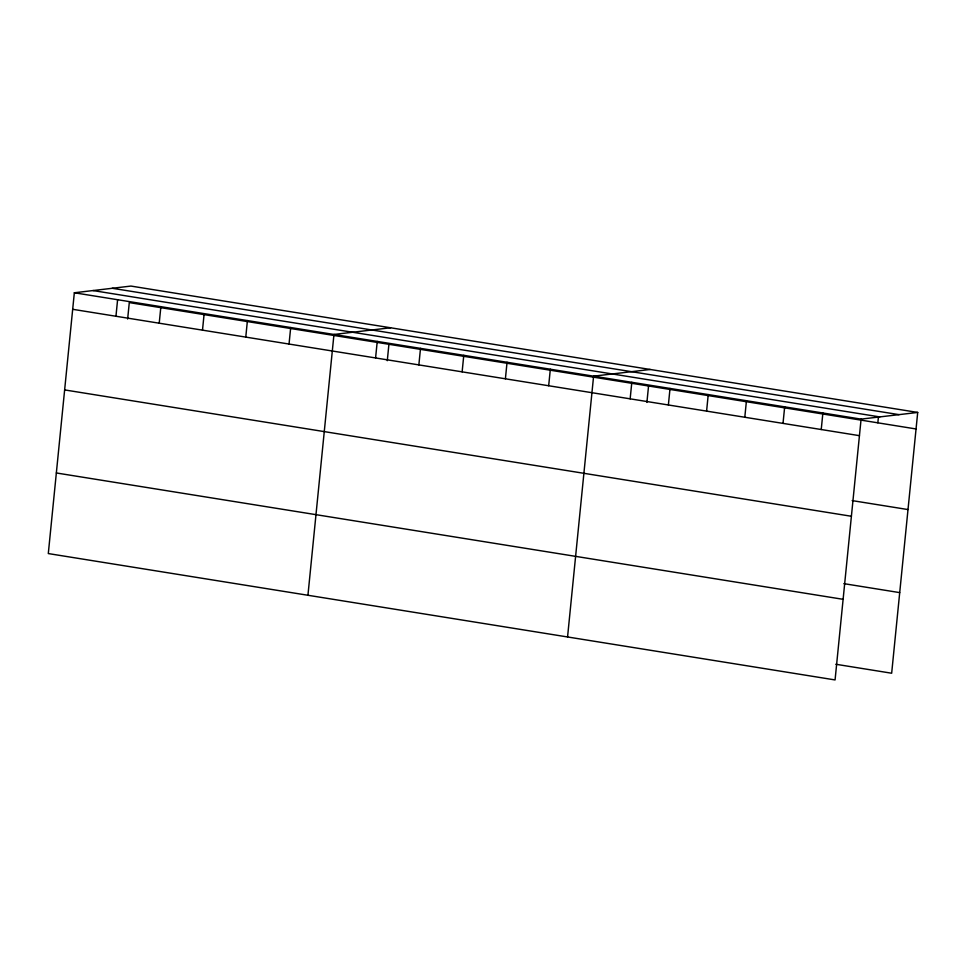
<?xml version="1.0" encoding="UTF-8"?>
<svg xmlns="http://www.w3.org/2000/svg" width="966" height="966" viewBox="0 0 966 966"><rect width="100%" height="100%" fill="white"/><g stroke="black" fill="none" stroke-linecap="round" stroke-linejoin="round"><path stroke-width="1.45" d="M917.7 412.434L130.929 286.069L74.334 292.77L48.3 553.566L835.071 679.931L861.092 419.123L917.7 412.434L891.666 673.23L835.819 664.258M115.956 316.256L117.598 299.726M127.645 319.022L129.287 302.599L916.046 428.964M159.221 323.199L160.875 306.669M202.498 330.155L204.152 313.624M245.775 337.098L247.417 320.567M289.039 344.053L290.694 327.522M307.937 595.273L333.958 334.465L390.566 327.764M375.581 357.951L377.235 341.421M387.281 360.716L388.912 344.307M418.858 364.906L420.512 348.364M462.134 371.85L463.777 355.319M505.399 378.805L507.053 362.262M548.676 385.748L550.33 369.217M567.561 636.968L593.595 376.172L650.203 369.471M630.158 398.837L631.812 382.307M646.906 402.424L648.548 386.002M668.375 404.971L670.03 388.441M706.593 411.118L708.235 394.575M744.798 417.252L746.452 400.721M783.015 423.386L784.67 406.855M821.233 429.52L822.887 412.989M877.84 422.818L878.384 417.312M112.261 288.279L899.02 414.643M93.014 290.561L879.772 416.914M74.334 292.77L861.092 419.123M72.679 309.301L859.45 435.666M852.157 500.605L908.004 509.565M64.637 389.914L851.396 516.267M843.861 583.645L899.72 592.617M56.342 472.966L843.113 599.318"/></g></svg>
